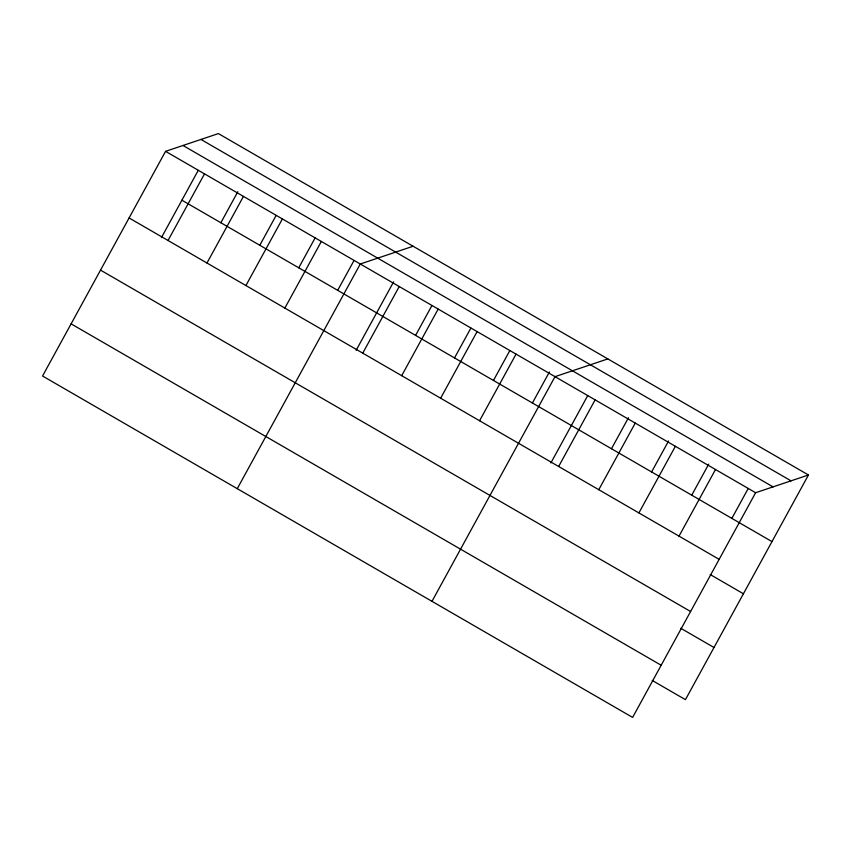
<?xml version="1.0" encoding="UTF-8"?>
<svg xmlns="http://www.w3.org/2000/svg" width="851" height="851" viewBox="0 0 851 851"><rect width="100%" height="100%" fill="white"/><g stroke="black" fill="none" stroke-linecap="round" stroke-linejoin="round"><path stroke-width="1.28" d="M165.562 151.34L42.55 376.014L632.612 717.414L755.624 492.729L808.45 474.986L218.388 133.586L165.562 151.34L755.624 492.729M161.424 237.62L198.262 170.338M168.03 240.493L204.506 173.87M220.856 222.739L237.833 191.73M206.974 263.023L243.45 196.4M259.8 245.269L276.149 215.409M245.918 285.553L282.394 218.93M298.744 267.799L315.093 237.94M284.862 308.083L321.338 241.471M337.687 290.329L354.037 260.47M237.269 488.676L360.281 264.001L413.107 246.247M356.144 350.282L393.609 281.851M362.749 353.144L399.225 286.532M415.575 335.4L431.925 305.53M401.693 375.685L438.169 309.062M454.519 357.931L470.869 328.071M440.637 398.215L477.113 331.592M493.463 380.461L509.813 350.601M479.581 420.745L516.057 354.133M532.407 402.991L549.395 371.983M431.989 601.338L555.001 376.663L607.827 358.909M550.874 462.944L587.701 395.662M558.65 466.497L595.126 399.874M611.475 448.743L628.463 417.724M598.774 489.708L635.25 423.085M651.6 471.954L668.588 440.946M638.899 512.919L675.375 446.307M691.725 495.165L708.713 464.157M679.024 536.141L715.5 469.518M731.849 518.387L748.199 488.517M808.45 474.986L685.438 699.66L652.196 680.428M200.953 139.447L791.015 480.836M182.986 145.478L773.059 486.878M181.912 200.208L771.974 541.598M129.086 217.952L719.148 559.352M710.17 574.521L743.423 593.764M100.524 270.118L690.597 611.507M680.757 628.261L714 647.505M71.112 323.859L661.174 665.248"/></g></svg>
